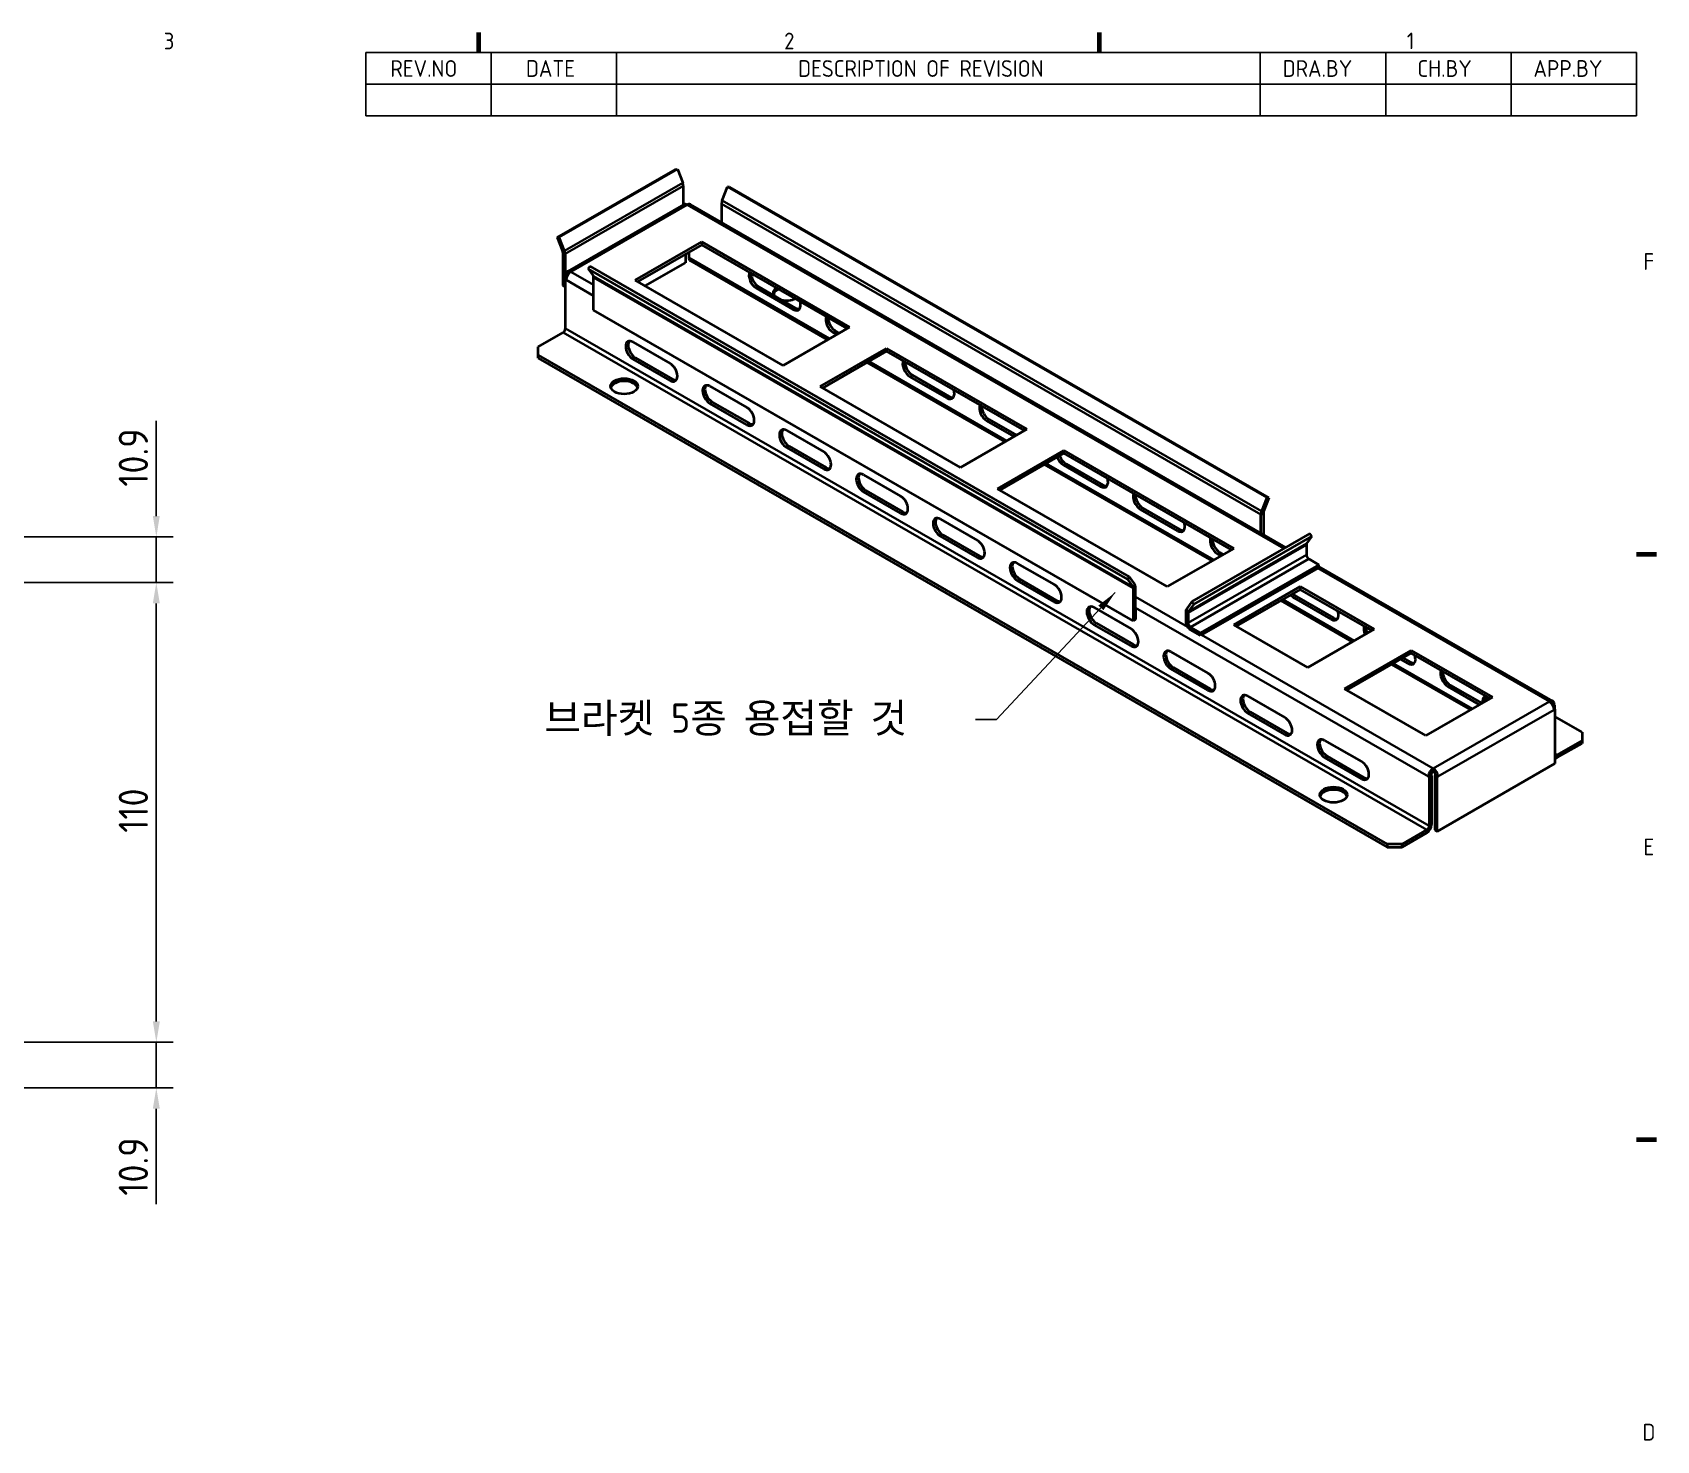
# Model space of a CAD drawing. Header units: millimetres. Extents: x 0 to 1188, y 0 to 840.
# Drawn here: x 784.2 to 1172.8, y 488 to 824.8 of the extents above; entities that cross this region are included whole.
import ezdxf

# ---------------------------------------------------------------- set-up
doc = ezdxf.new("R2010")
doc.units = ezdxf.units.MM
doc.header["$LTSCALE"] = 2
doc.layers.get('0').update_dxf_attribs({"color": 3, "lineweight": 25})
for name, color, linetype, lineweight in [('가시적인 것(ISO)', 3, 'Continuous', 40), ('가시적인 좁은 것(ISO)', 3, 'Continuous', 35), ('경계(ISO)', 7, 'Continuous', 70), ('기호(ISO)', 7, 'Continuous', 25), ('치수(ISO)', 7, 'Continuous', 25)]:
    doc.layers.add(name, color=color, linetype=linetype, lineweight=lineweight)
doc.styles.add('문자 텍스트_PSTEK_POSCO', font='isocp.shx')
doc.styles.add('치수 텍스트_PSTEK_POSCO', font='isocp.shx')
doc.dimstyles.new('치수_PSTEK_POSCO', dxfattribs={"dimscale": 2, "dimtxt": 3.5, "dimasz": 2.5, "dimexe": 2, "dimexo": 2.5, "dimgap": 1, "dimtad": 1, "dimrnd": 1e-08, "dimdsep": 46, "dimtxsty": '치수 텍스트_PSTEK_POSCO', "dimcen": 0.09, "dimdle": 10, "dimclrd": 7, "dimclre": 7, "dimclrt": 2, "dimadec": 1, "dimazin": 2, "dimtfac": 1, "dimtmove": 0, "dimatfit": 3, "dimfxl": 0, "dimtolj": 1, "dimlwd": -1, "dimlwe": -1, "dimarcsym": 0})
doc.dimstyles.new('치수_PSTEK_POSCO$7', dxfattribs={"dimscale": 2, "dimtxt": 3.5, "dimasz": 2.5, "dimexe": 2, "dimexo": 2.5, "dimgap": 1, "dimtad": 1, "dimrnd": 1e-08, "dimdsep": 46, "dimtxsty": '치수 텍스트_PSTEK_POSCO', "dimcen": 0.09, "dimdle": 10, "dimclrd": 7, "dimclre": 7, "dimclrt": 2, "dimadec": 1, "dimazin": 2, "dimtfac": 1, "dimtmove": 0, "dimatfit": 3, "dimfxl": 0, "dimtolj": 1, "dimlwd": -1, "dimlwe": -1, "dimarcsym": 0})

# ---------------------------------------------------------------- blocks, each defined once
blk = doc.blocks.new('경계 Default Border')
at = {"layer": '경계(ISO)'}
for p, q in [((445.5, 410), (445.5, 412.4)), ((519.75, 410), (519.75, 412.4)), ((584, 350), (586.4, 350)), ((584, 280), (586.4, 280))]:
    blk.add_line(p, q, dxfattribs=at)
at = {"layer": '경계(ISO)', "color": 2, "char_height": 2, "attachment_point": 7, "style": '문자 텍스트_PSTEK_POSCO'}
for s, insert in [('3', (407.82, 410.38)), ('2', (482.04, 410.38)), ('1', (556.53, 410.4)), ('F', (584.83, 384)), ('E', (584.83, 313.98)), ('D', (584.72, 243.98))]:
    blk.add_mtext(s, dxfattribs=dict(at, insert=insert))
blk = doc.blocks.new('리비전 내역')
at = {"layer": '기호(ISO)'}
for p, q in [((432, 410), (584, 410)), ((432, 410), (432, 406.22)), ((447, 410), (447, 406.22)), ((462, 410), (462, 406.22)), ((539, 410), (539, 406.22)), ((554, 410), (554, 406.22)), ((569, 410), (569, 406.22)), ((584, 410), (584, 406.22)), ((432, 406.22), (584, 406.22)), ((432, 406.22), (432, 402.44)), ((447, 406.22), (447, 402.44)), ((462, 406.22), (462, 402.44)), ((539, 406.22), (539, 402.44)), ((554, 406.22), (554, 402.44)), ((569, 406.22), (569, 402.44)), ((584, 406.22), (584, 402.44)), ((432, 402.44), (584, 402.44))]:
    blk.add_line(p, q, dxfattribs=at)
at = {"layer": '기호(ISO)', "color": 2, "char_height": 2, "attachment_point": 7, "style": '문자 텍스트_PSTEK_POSCO'}
for s, insert in [('REV.NO', (434.93, 407.09)), ('DATE', (451.15, 407.09)), ('DESCRIPTION OF REVISION', (483.71, 407.09)), ('DRA.BY', (541.68, 407.09)), ('CH.BY', (557.79, 407.09)), ('APP.BY', (571.68, 407.09))]:
    blk.add_mtext(s, dxfattribs=dict(at, insert=insert))
blk = doc.blocks.new('*D39')
at = {"layer": 'Defpoints', "color": 0}
for p in [(735.96, 583.23), (813.86, 583.23), (772.72, 572.33)]:
    blk.add_point(p, dxfattribs=at)
at = {"layer": '치수(ISO)', "color": 7}
for p, q in [((813.86, 588.23), (813.86, 593.23)), ((740.96, 583.23), (817.86, 583.23)), ((813.86, 583.23), (813.86, 572.33)), ((777.72, 572.33), (817.86, 572.33)), ((813.86, 567.33), (813.86, 544.53))]:
    blk.add_line(p, q, dxfattribs=at)
for points in [[(813.02, 588.23), (814.69, 588.23), (813.86, 583.23)], [(813.02, 567.33), (814.69, 567.33), (813.86, 572.33)]]:
    blk.add_solid(points, dxfattribs=at)
at = {"layer": '치수(ISO)', "color": 2, "insert": (808.36, 546.53), "char_height": 7, "attachment_point": 4, "rotation": 90, "style": '치수 텍스트_PSTEK_POSCO'}
blk.add_mtext('\\A1;10.9', dxfattribs=at)
blk = doc.blocks.new('*D40')
at = {"layer": 'Defpoints', "color": 0}
for p in [(772.72, 704.13), (813.86, 704.13), (735.96, 693.23)]:
    blk.add_point(p, dxfattribs=at)
at = {"layer": '치수(ISO)', "color": 7}
for p, q in [((813.86, 709.13), (813.86, 731.93)), ((777.72, 704.13), (817.86, 704.13)), ((813.86, 693.23), (813.86, 704.13)), ((740.96, 693.23), (817.86, 693.23)), ((813.86, 688.23), (813.86, 683.23))]:
    blk.add_line(p, q, dxfattribs=at)
for points in [[(813.02, 709.13), (814.69, 709.13), (813.86, 704.13)], [(813.02, 688.23), (814.69, 688.23), (813.86, 693.23)]]:
    blk.add_solid(points, dxfattribs=at)
at = {"layer": '치수(ISO)', "color": 2, "insert": (808.36, 716.13), "char_height": 7, "attachment_point": 4, "rotation": 90, "style": '치수 텍스트_PSTEK_POSCO'}
blk.add_mtext('\\A1;10.9', dxfattribs=at)
blk = doc.blocks.new('*D41')
at = {"layer": 'Defpoints', "color": 0}
for p in [(735.96, 693.23), (813.86, 693.23), (735.96, 583.23)]:
    blk.add_point(p, dxfattribs=at)
at = {"layer": '치수(ISO)', "color": 7}
for p, q in [((740.96, 693.23), (817.86, 693.23)), ((813.86, 588.23), (813.86, 688.23)), ((740.96, 583.23), (817.86, 583.23))]:
    blk.add_line(p, q, dxfattribs=at)
for points in [[(813.02, 688.23), (814.69, 688.23), (813.86, 693.23)], [(813.02, 588.23), (814.69, 588.23), (813.86, 583.23)]]:
    blk.add_solid(points, dxfattribs=at)
at = {"layer": '치수(ISO)', "color": 2, "insert": (808.36, 633.35), "char_height": 7, "attachment_point": 4, "rotation": 90, "style": '치수 텍스트_PSTEK_POSCO'}
blk.add_mtext('\\A1;110', dxfattribs=at)

msp = doc.modelspace()

# ---------------------------------------------------------------- linework, layer by layer
at = {"layer": '가시적인 것(ISO)'}
for p, q in [((909.768, 775.762), (938.053, 792.049)), ((910.258, 775.807), (938.542, 792.094)), ((938.053, 792.049), (938.542, 792.094)), ((938.542, 792.094), (939.805, 788.839)), ((939.957, 783.595), (939.957, 788.097)), ((949.265, 784.584), (950.528, 787.839)), ((951.018, 787.794), (950.528, 787.839)), ((950.528, 787.839), (1079.575, 713.526)), ((951.018, 787.794), (1080.065, 713.481)), ((940.042, 783.645), (912.253, 767.642)), ((1084.075, 701.621), (941.639, 783.645)), ((949.114, 783.842), (949.114, 779.34)), ((909.768, 775.762), (910.258, 775.807)), ((909.768, 775.762), (911.031, 772.506)), ((911.521, 772.551), (910.258, 775.807)), ((928.466, 765.527), (944.376, 774.689)), ((944.376, 774.035), (929.034, 765.2)), ((944.376, 774.689), (979.731, 754.329)), ((944.376, 774.689), (944.376, 774.035)), ((979.164, 754.002), (944.376, 774.035)), ((911.107, 772.135), (911.107, 764.31)), ((911.672, 771.81), (911.672, 763.985)), ((930.848, 764.156), (940.441, 769.68)), ((940.441, 771.769), (940.441, 769.68)), ((941.241, 772.23), (941.241, 770.988)), ((941.574, 770.253), (974.479, 751.305)), ((911.92, 766.907), (911.754, 766.811)), ((911.754, 766.811), (911.754, 765.699)), ((912.172, 766.571), (911.754, 766.811)), ((911.932, 765.802), (911.754, 765.699)), ((911.754, 765.699), (911.92, 765.604)), ((911.754, 754.008), (911.754, 765.699)), ((912.25, 766.717), (911.92, 766.907)), ((917.158, 768.295), (917.647, 768.905)), ((917.158, 768.295), (918.42, 766.494)), ((1046.205, 693.982), (917.158, 768.295)), ((1046.694, 694.591), (917.647, 768.905)), ((918.496, 758.386), (918.496, 766.211)), ((963.822, 745.168), (928.466, 765.527)), ((911.672, 763.985), (911.107, 764.31)), ((911.672, 763.985), (911.754, 764.032)), ((966.261, 758.542), (957.422, 763.632)), ((957.988, 763.958), (966.827, 758.868)), ((1047.543, 684.072), (918.496, 758.386)), ((979.731, 754.329), (963.822, 745.168)), ((905.249, 749.608), (911.189, 753.028)), ((927.936, 750.74), (936.775, 745.65)), ((976.654, 752.557), (975.807, 753.045)), ((976.373, 753.371), (977.22, 752.883)), ((905.249, 747.572), (905.249, 749.608)), ((905.249, 746.918), (905.249, 747.572)), ((905.249, 747.572), (1108.378, 630.597)), ((905.249, 746.918), (1108.378, 629.943)), ((936.775, 741.562), (927.936, 746.652)), ((928.502, 746.978), (937.34, 741.888)), ((972.66, 740.078), (988.57, 749.24)), ((988.57, 748.585), (973.228, 739.751)), ((988.57, 749.24), (1022.158, 729.898)), ((988.57, 749.24), (988.57, 748.585)), ((1021.59, 729.571), (988.57, 748.585)), ((983.885, 745.888), (1016.905, 726.873)), ((1003.031, 737.368), (994.192, 742.458)), ((994.757, 742.784), (1003.596, 737.694)), ((946.321, 740.153), (955.16, 735.063)), ((1006.248, 720.736), (972.66, 740.078)), ((955.16, 730.975), (946.321, 736.065)), ((946.886, 736.391), (955.725, 731.301)), ((1019.08, 728.125), (1012.577, 731.871)), ((1013.142, 732.197), (1019.646, 728.451)), ((964.705, 729.566), (973.544, 724.476)), ((1022.158, 729.898), (1006.248, 720.736)), ((973.544, 720.388), (964.705, 725.478)), ((965.271, 725.804), (974.11, 720.714)), ((1015.087, 715.646), (1030.997, 724.808)), ((1030.997, 724.154), (1015.655, 715.319)), ((1030.997, 724.808), (1071.655, 701.394)), ((1030.997, 724.808), (1030.997, 724.154)), ((1071.087, 701.067), (1030.997, 724.154)), ((983.09, 718.978), (991.929, 713.888)), ((1026.312, 721.456), (1066.402, 698.369)), ((1039.8, 716.194), (1030.961, 721.284)), ((1031.527, 721.609), (1040.366, 716.519)), ((983.656, 715.216), (992.495, 710.127)), ((1055.745, 692.232), (1015.087, 715.646)), ((991.929, 709.801), (983.09, 714.891)), ((1079.575, 713.526), (1078.312, 710.27)), ((1080.065, 713.481), (1078.802, 710.225)), ((1080.065, 713.481), (1079.575, 713.526)), ((1001.475, 708.391), (1010.314, 703.301)), ((1058.185, 705.607), (1049.346, 710.697)), ((1049.912, 711.022), (1058.751, 705.932)), ((1078.161, 705.027), (1078.161, 709.529)), ((1078.726, 709.855), (1078.726, 704.701)), ((1010.314, 699.214), (1001.475, 704.304)), ((1002.041, 704.629), (1010.88, 699.539)), ((1089.863, 704.954), (1061.579, 688.667)), ((1090.353, 704.345), (1062.069, 688.058)), ((1090.353, 704.345), (1089.091, 702.544)), ((1090.353, 704.345), (1089.863, 704.954)), ((1071.655, 701.394), (1055.745, 692.232)), ((1068.578, 699.622), (1067.731, 700.109)), ((1068.297, 700.435), (1069.143, 699.948)), ((1089.015, 702.261), (1089.015, 699.831)), ((1019.86, 697.804), (1028.699, 692.714)), ((1091.985, 697.467), (1063.7, 681.179)), ((1091.737, 696.671), (1063.948, 680.668)), ((1089.581, 698.852), (1091.985, 697.467)), ((1091.985, 696.813), (1091.737, 696.671)), ((1091.985, 696.813), (1091.985, 697.467)), ((1147.973, 664.825), (1091.985, 697.066)), ((1028.699, 688.627), (1019.86, 693.717)), ((1020.425, 694.042), (1029.264, 688.952)), ((1046.205, 693.982), (1046.694, 694.591)), ((1046.205, 693.982), (1047.467, 692.181)), ((1047.957, 692.79), (1046.694, 694.591)), ((1047.543, 691.897), (1047.543, 684.072)), ((1048.109, 687.178), (1048.109, 692.223)), ((1071.655, 683.07), (1087.565, 692.232)), ((1087.565, 692.232), (1105.243, 682.052)), ((1087.565, 692.232), (1087.565, 691.578)), ((1061.579, 688.667), (1060.316, 686.865)), ((1062.069, 688.058), (1060.806, 686.256)), ((1062.069, 688.058), (1061.579, 688.667)), ((1087.565, 691.578), (1072.223, 682.743)), ((1082.88, 688.88), (1099.99, 679.027)), ((1094.955, 684.432), (1086.116, 689.522)), ((1086.681, 689.848), (1095.52, 684.758)), ((1104.675, 681.725), (1087.565, 691.578)), ((1038.245, 687.217), (1047.083, 682.127)), ((1048.109, 684.398), (1047.543, 684.072)), ((1048.109, 687.178), (1048.109, 684.398)), ((1060.165, 686.298), (1060.165, 683.869)), ((1060.731, 685.973), (1060.731, 683.544)), ((1047.083, 678.039), (1038.245, 683.129)), ((1038.81, 683.455), (1047.649, 678.365)), ((1063.7, 681.179), (1061.296, 682.564)), ((1063.7, 680.525), (1061.296, 681.91)), ((1063.7, 680.525), (1063.7, 681.179)), ((1063.948, 680.668), (1063.7, 680.525)), ((1089.333, 672.89), (1071.655, 683.07)), ((1105.243, 682.052), (1089.333, 672.89)), ((1056.629, 676.63), (1065.468, 671.54)), ((1098.172, 667.8), (1114.082, 676.962)), ((1098.74, 667.473), (1114.082, 676.308)), ((1114.082, 676.962), (1114.082, 676.308)), ((1114.082, 676.962), (1133.527, 665.764)), ((1132.959, 665.437), (1114.082, 676.308)), ((1065.468, 667.452), (1056.629, 672.542)), ((1057.195, 672.868), (1066.034, 667.778)), ((1109.397, 673.61), (1128.274, 662.739)), ((1113.339, 673.845), (1111.572, 674.863)), ((1112.138, 675.189), (1113.905, 674.171)), ((1130.45, 663.992), (1122.885, 668.348)), ((1123.451, 668.674), (1131.015, 664.318)), ((1075.014, 666.043), (1083.853, 660.953)), ((1117.617, 656.603), (1098.172, 667.8)), ((1133.527, 665.764), (1117.617, 656.603)), ((1083.853, 656.865), (1075.014, 661.955)), ((1075.58, 662.281), (1084.419, 657.191)), ((1147.976, 663.9), (1148.306, 664.09)), ((1148.054, 663.754), (1148.471, 663.994)), ((1148.294, 662.985), (1148.471, 662.882)), ((1148.471, 663.994), (1148.306, 664.09)), ((1148.306, 662.787), (1148.471, 662.882)), ((1148.471, 662.882), (1148.471, 663.994)), ((1148.471, 662.882), (1148.471, 649.883)), ((1154.977, 657.432), (1148.471, 661.178)), ((1154.977, 657.432), (1154.977, 655.396)), ((1093.399, 655.456), (1102.238, 650.366)), ((1154.977, 655.396), (1149.037, 651.975)), ((1149.037, 651.321), (1154.977, 654.742)), ((1154.977, 655.396), (1154.977, 654.742)), ((1102.238, 646.278), (1093.399, 651.368)), ((1093.965, 651.694), (1102.803, 646.604)), ((1148.471, 649.883), (1120.351, 633.69)), ((1118.819, 647.11), (1118.254, 646.784)), ((1118.254, 646.784), (1118.419, 646.689)), ((1118.985, 647.014), (1118.419, 646.689)), ((1118.419, 646.689), (1118.419, 634.998)), ((1118.819, 647.11), (1118.985, 647.014)), ((1118.985, 647.014), (1118.985, 635.323)), ((1119.385, 648.09), (1119.385, 648.744)), ((1119.951, 647.11), (1119.785, 647.014)), ((1119.785, 647.014), (1119.785, 634.015)), ((1119.785, 647.014), (1120.351, 646.689)), ((1119.951, 647.11), (1120.516, 646.784)), ((1120.351, 646.689), (1120.516, 646.784)), ((1120.351, 633.69), (1120.351, 646.689)), ((1111.914, 630.597), (1117.854, 634.018)), ((1119.785, 634.015), (1120.351, 633.69)), ((1111.914, 630.597), (1108.378, 630.597)), ((1108.378, 630.597), (1108.378, 629.943)), ((1108.378, 629.943), (1111.914, 629.943)), ((1111.914, 629.943), (1117.854, 633.364)), ((1111.914, 629.943), (1111.914, 630.597))]:
    msp.add_line(p, q, dxfattribs=at)
for centre, major_axis, ratio, start_param, end_param in [((938.825, 788.749), (0.798, -1.387), 0.5780931, 0.7873319, 1.3109306), ((940.841, 782.258), (-0.798, 1.387), 0.5780931, 5.4997209, 6.2831853), ((940.841, 782.258), (0.798, 1.387), 0.5780931, 0, 0.7834645), ((950.245, 784.494), (0.798, 1.387), 0.5780931, 1.830662, 2.3542608), ((910.541, 772.461), (0.399, -0.693), 0.5780931, 0.7873319, 1.3109306), ((910.541, 772.461), (-0.798, 1.387), 0.5780931, 3.9289245, 4.4525233), ((942.372, 771.64), (-0.798, -1.387), 0.5780931, 5.4958534, 6.2831853), ((913.051, 766.255), (-0.798, 1.387), 0.5780931, 5.4997209, 7.0705172), ((913.051, 766.255), (0.798, 1.387), 0.5780931, 0.7834645, 2.3542608), ((917.93, 765.885), (0.399, 0.693), 0.5780931, 5.4958534, 6.0194522), ((957.422, 765.676), (-1.248, 2.166), 0.5780931, 0.3602631, 2.3581282), ((957.988, 766.002), (1.248, -2.166), 0.5780931, 3.8333392, 5.4997209), ((964.705, 762.563), (-3.25, 0), 0.5758617, 5.586639, 6.70505), ((964.705, 761.909), (-3.25, 0), 0.5758617, 5.3387449, 6.1075522), ((964.705, 762.563), (-3.25, 0), 0.5758617, 1.1489316, 2.2673426), ((966.261, 760.586), (1.248, -2.166), 0.5780931, 5.4997209, 7.497586), ((966.827, 760.912), (1.248, -2.166), 0.5780931, 5.4997209, 6.0553822), ((911.189, 753.682), (0.399, 0.693), 0.5780931, 3.9250571, 5.4958534), ((975.807, 755.089), (-1.248, 2.166), 0.5780931, 0.3602631, 2.3581282), ((976.373, 755.415), (1.248, -2.166), 0.5780931, 3.8333392, 5.4997209), ((927.936, 748.696), (-1.248, 2.166), 0.5780931, 5.4997209, 8.6413135), ((928.502, 749.022), (-1.248, 2.166), 0.5780931, 0.2278031, 2.3581282), ((994.192, 744.502), (-1.248, 2.166), 0.5780931, 0.3602631, 2.3581282), ((936.775, 743.606), (1.248, -2.166), 0.5780931, 5.4997209, 8.6413135), ((994.757, 744.827), (1.248, -2.166), 0.5780931, 3.8333392, 5.4997209), ((925.815, 739.513), (3.25, 0), 0.5758617, 0.1756331, 2.9659596), ((937.34, 743.932), (1.248, -2.166), 0.5780931, 5.4997209, 6.0553822), ((946.321, 738.109), (-1.248, 2.166), 0.5780931, 5.4997209, 8.6413135), ((946.886, 738.434), (-1.248, 2.166), 0.5780931, 0.2278031, 2.3581282), ((1003.031, 739.412), (1.248, -2.166), 0.5780931, 5.4997209, 7.497586), ((955.16, 733.019), (1.248, -2.166), 0.5780931, 5.4997209, 8.6413135), ((1003.596, 739.738), (1.248, -2.166), 0.5780931, 5.4997209, 6.0553822), ((1012.577, 733.915), (-1.248, 2.166), 0.5780931, 0.3602631, 2.3581282), ((1013.142, 734.24), (1.248, -2.166), 0.5780931, 3.8333392, 5.4997209), ((955.725, 733.345), (1.248, -2.166), 0.5780931, 5.4997209, 6.0553822), ((964.705, 727.522), (-1.248, 2.166), 0.5780931, 5.4997209, 8.6413135), ((965.271, 727.847), (-1.248, 2.166), 0.5780931, 0.2278031, 2.3581282), ((973.544, 722.432), (1.248, -2.166), 0.5780931, 5.4997209, 8.6413135), ((1030.961, 723.328), (-1.248, 2.166), 0.5780931, 1.2876918, 2.3581282), ((1031.527, 723.653), (1.248, -2.166), 0.5780931, 4.4292844, 5.4997209), ((974.11, 722.757), (1.248, -2.166), 0.5780931, 5.4997209, 6.0553822), ((983.09, 716.935), (-1.248, 2.166), 0.5780931, 5.4997209, 8.6413135), ((983.656, 717.26), (-1.248, 2.166), 0.5780931, 0.2278031, 2.3581282), ((1039.8, 718.238), (1.248, -2.166), 0.5780931, 5.4997209, 7.497586), ((1040.366, 718.563), (1.248, -2.166), 0.5780931, 5.4997209, 6.0553822), ((991.929, 711.845), (1.248, -2.166), 0.5780931, 5.4997209, 8.6413135), ((1049.346, 712.74), (-1.248, 2.166), 0.5780931, 0.3602631, 2.3581282), ((1049.912, 713.066), (1.248, -2.166), 0.5780931, 3.8333392, 5.4997209), ((992.495, 712.17), (1.248, -2.166), 0.5780931, 5.4997209, 6.0553822), ((1001.475, 706.347), (-1.248, 2.166), 0.5780931, 5.4997209, 8.6413135), ((1002.041, 706.673), (-1.248, 2.166), 0.5780931, 0.2278031, 2.3581282), ((1058.185, 707.65), (1.248, -2.166), 0.5780931, 5.4997209, 7.497586), ((1079.292, 710.181), (-0.798, -1.387), 0.5780931, 4.9722547, 5.4958534), ((1079.292, 710.181), (-0.399, -0.693), 0.5780931, 4.9722547, 5.4958534), ((1058.751, 707.976), (1.248, -2.166), 0.5780931, 5.4997209, 6.0553822), ((1067.731, 702.153), (-1.248, 2.166), 0.5780931, 0.3602631, 2.3581282), ((1068.297, 702.479), (1.248, -2.166), 0.5780931, 3.8333392, 5.4997209), ((1010.314, 701.258), (1.248, -2.166), 0.5780931, 5.4997209, 8.6413135), ((1010.88, 701.583), (1.248, -2.166), 0.5780931, 5.4997209, 6.0553822), ((1089.581, 701.935), (-0.399, 0.693), 0.5780931, 0.2637331, 0.7873319), ((1089.581, 699.506), (0.399, -0.693), 0.5780931, 3.9289245, 5.4997209), ((1019.86, 695.76), (-1.248, 2.166), 0.5780931, 5.4997209, 8.6413135), ((1020.425, 696.086), (-1.248, 2.166), 0.5780931, 0.2278031, 2.3581282), ((1028.699, 690.67), (1.248, -2.166), 0.5780931, 5.4997209, 8.6413135), ((1046.977, 691.572), (0.399, 0.693), 0.5780931, 5.4958534, 6.0194522), ((1046.977, 691.572), (0.798, 1.387), 0.5780931, 5.4958534, 6.0194522), ((1029.264, 690.996), (1.248, -2.166), 0.5780931, 5.4997209, 6.0553822), ((1038.245, 685.173), (-1.248, 2.166), 0.5780931, 5.4997209, 8.6413135), ((1086.116, 691.566), (-1.248, 2.166), 0.5780931, 1.8600662, 2.3581282), ((1086.681, 691.892), (1.248, -2.166), 0.5780931, 5.0016589, 5.4997209), ((1038.81, 685.499), (-1.248, 2.166), 0.5780931, 0.2278031, 2.3581282), ((1061.296, 685.647), (-0.798, 1.387), 0.5780931, 0.2637331, 0.7873319), ((1061.296, 685.647), (-0.399, 0.693), 0.5780931, 0.2637331, 0.7873319), ((1094.955, 686.476), (1.248, -2.166), 0.5780931, 5.4997209, 7.497586), ((1095.52, 686.802), (1.248, -2.166), 0.5780931, 5.4997209, 6.0553822), ((1047.083, 680.083), (1.248, -2.166), 0.5780931, 5.4997209, 8.6413135), ((1061.296, 683.218), (0.798, -1.387), 0.5780931, 3.9289245, 5.4997209), ((1061.296, 683.218), (0.399, -0.693), 0.5780931, 3.9289245, 5.4997209), ((1104.5, 680.979), (-1.248, 2.166), 0.5780931, 0.3602631, 1.3451319), ((1105.066, 681.305), (1.248, -2.166), 0.5780931, 3.8333392, 4.4867245), ((1047.649, 680.409), (1.248, -2.166), 0.5780931, 5.4997209, 6.0553822), ((1056.629, 674.586), (-1.248, 2.166), 0.5780931, 5.4997209, 8.6413135), ((1057.195, 674.912), (-1.248, 2.166), 0.5780931, 0.2278031, 2.3581282), ((1113.339, 675.889), (1.248, -2.166), 0.5780931, 5.4997209, 7.497586), ((1113.905, 676.215), (1.248, -2.166), 0.5780931, 5.4997209, 6.0553822), ((1065.468, 669.496), (1.248, -2.166), 0.5780931, 5.4997209, 8.6413135), ((1122.885, 670.392), (-1.248, 2.166), 0.5780931, 0.3602631, 2.3581282), ((1123.451, 670.718), (1.248, -2.166), 0.5780931, 3.8333392, 5.4997209), ((1066.034, 669.822), (1.248, -2.166), 0.5780931, 5.4997209, 6.0553822), ((1075.014, 663.999), (-1.248, 2.166), 0.5780931, 5.4997209, 8.6413135), ((1075.58, 664.325), (-1.248, 2.166), 0.5780931, 0.2278031, 2.3581282), ((1134.411, 664.836), (-3.25, 0), 0.5758617, 5.586639, 6.4945922), ((1134.411, 664.182), (-3.25, 0), 0.5758617, 5.3387449, 6.1075522), ((1147.174, 663.438), (0.798, 1.387), 0.5780931, 5.4958534, 7.0666498), ((1147.174, 663.438), (0.798, -1.387), 0.5780931, 0.7873319, 2.3581282), ((1083.853, 658.909), (1.248, -2.166), 0.5780931, 5.4997209, 8.6413135), ((1084.419, 659.235), (1.248, -2.166), 0.5780931, 5.4997209, 6.0553822), ((1093.399, 653.412), (-1.248, 2.166), 0.5780931, 5.4997209, 8.6413135), ((1093.965, 653.738), (-1.248, 2.166), 0.5780931, 0.2278031, 2.3581282), ((1102.238, 648.322), (1.248, -2.166), 0.5780931, 5.4997209, 8.6413135), ((1149.037, 652.629), (-0.399, -0.693), 0.5780931, 5.4958534, 7.0666498), ((1149.037, 652.629), (-0.798, -1.387), 0.5780931, 0.2598657, 0.7834645), ((1102.803, 648.648), (1.248, -2.166), 0.5780931, 5.4997209, 6.0553822), ((1119.385, 647.436), (-0.798, -1.387), 0.5780931, 3.9250571, 5.4958534), ((1119.385, 647.436), (-0.399, -0.693), 0.5780931, 3.9250571, 5.4958534), ((1119.385, 647.436), (-0.798, 1.387), 0.5780931, 3.9289245, 5.4997209), ((1119.385, 647.436), (0.399, -0.693), 0.5780931, 0.7873319, 2.3581282), ((1095.52, 641.786), (3.25, 0), 0.5758617, 0.1756331, 2.9659596), ((1117.854, 634.672), (0.798, 1.387), 0.5780931, 3.9250571, 5.4958534), ((1117.854, 634.672), (0.399, 0.693), 0.5780931, 3.9250571, 5.4958534)]:
    msp.add_ellipse(centre, major_axis=major_axis, ratio=ratio, start_param=start_param, end_param=end_param, dxfattribs=at)
for centre in [(925.815, 740.167), (1095.52, 642.44)]:
    msp.add_ellipse(centre, major_axis=(3.25, 0), ratio=0.5758617, dxfattribs=at)
at = {"layer": '가시적인 좁은 것(ISO)'}
for p, q in [((911.521, 772.551), (939.805, 788.839)), ((939.957, 788.097), (911.672, 771.81)), ((940.841, 783.566), (913.051, 767.563)), ((1083.608, 701.352), (940.841, 783.566)), ((1078.161, 709.529), (949.114, 783.842)), ((949.265, 784.584), (1078.312, 710.27)), ((911.031, 772.506), (911.521, 772.551)), ((911.672, 771.81), (911.107, 772.135)), ((941.241, 770.988), (974.95, 751.576)), ((918.496, 761.817), (911.92, 765.604)), ((913.051, 767.563), (918.496, 764.428)), ((918.42, 766.494), (1047.467, 692.181)), ((1047.543, 691.897), (918.496, 766.211)), ((957.422, 763.632), (957.988, 763.958)), ((966.261, 758.542), (966.827, 758.868)), ((911.754, 754.008), (1118.419, 634.998)), ((1117.854, 634.018), (911.189, 753.028)), ((975.807, 753.045), (976.373, 753.371)), ((927.936, 746.652), (928.502, 746.978)), ((984.357, 746.159), (1017.377, 727.144)), ((994.192, 742.458), (994.757, 742.784)), ((936.775, 741.562), (937.34, 741.888)), ((946.321, 736.065), (946.886, 736.391)), ((1003.031, 737.368), (1003.596, 737.694)), ((955.16, 730.975), (955.725, 731.301)), ((1012.577, 731.871), (1013.142, 732.197)), ((964.705, 725.478), (965.271, 725.804)), ((973.544, 720.388), (974.11, 720.714)), ((1026.783, 721.727), (1066.874, 698.641)), ((1030.961, 721.284), (1031.527, 721.609)), ((983.09, 714.891), (983.656, 715.216)), ((1039.8, 716.194), (1040.366, 716.519)), ((991.929, 709.801), (992.495, 710.127)), ((1049.346, 710.697), (1049.912, 711.022)), ((1078.726, 709.855), (1078.161, 709.529)), ((1078.312, 710.27), (1078.802, 710.225)), ((1001.475, 704.304), (1002.041, 704.629)), ((1058.185, 705.607), (1058.751, 705.932)), ((1010.314, 699.214), (1010.88, 699.539)), ((1089.015, 702.261), (1060.731, 685.973)), ((1060.731, 683.544), (1089.015, 699.831)), ((1060.806, 686.256), (1089.091, 702.544)), ((1067.731, 700.109), (1068.297, 700.435)), ((1089.581, 698.852), (1061.296, 682.564)), ((1147.174, 664.746), (1091.737, 696.671)), ((1019.86, 693.717), (1020.425, 694.042)), ((1047.467, 692.181), (1047.957, 692.79)), ((1048.109, 692.223), (1047.543, 691.897)), ((1028.699, 688.627), (1029.264, 688.952)), ((1048.109, 689.789), (1060.591, 682.601)), ((1083.352, 689.152), (1100.462, 679.299)), ((1086.116, 689.522), (1086.681, 689.848)), ((1118.254, 646.784), (1048.109, 687.178)), ((1060.731, 685.973), (1060.165, 686.298)), ((1060.316, 686.865), (1060.806, 686.256)), ((1094.955, 684.432), (1095.52, 684.758)), ((1038.245, 683.129), (1038.81, 683.455)), ((1060.165, 683.869), (1060.731, 683.544)), ((1061.296, 682.564), (1061.296, 681.91)), ((1063.948, 680.668), (1119.385, 648.744)), ((1047.083, 678.039), (1047.649, 678.365)), ((1056.629, 672.542), (1057.195, 672.868)), ((1109.868, 673.882), (1128.746, 663.011)), ((1113.339, 673.845), (1113.905, 674.171)), ((1122.885, 668.348), (1123.451, 668.674)), ((1065.468, 667.452), (1066.034, 667.778)), ((1119.385, 648.744), (1147.174, 664.746)), ((1075.014, 661.955), (1075.58, 662.281)), ((1148.306, 662.787), (1120.516, 646.784)), ((1083.853, 656.865), (1084.419, 657.191)), ((1093.399, 651.368), (1093.965, 651.694)), ((1148.471, 652.301), (1149.037, 651.975)), ((1149.037, 651.975), (1149.037, 651.321)), ((1102.238, 646.278), (1102.803, 646.604)), ((1117.854, 633.364), (1117.854, 634.018)), ((1118.419, 634.998), (1118.985, 635.323))]:
    msp.add_line(p, q, dxfattribs=at)

# ---------------------------------------------------------------- block references
at = {"xscale": 2, "yscale": 2, "zscale": 2}
msp.add_blockref('경계 Default Border', (0, 0), dxfattribs=at)
at = {"layer": '기호(ISO)', "xscale": 2, "yscale": 2, "zscale": 2}
msp.add_blockref('리비전 내역', (0, 0), dxfattribs=at)

# ---------------------------------------------------------------- texts
at = {"layer": '기호(ISO)', "color": 2, "insert": (906.657, 660.416), "char_height": 7, "width": 101.22049, "attachment_point": 4, "style": '치수 텍스트_PSTEK_POSCO'}
msp.add_mtext('{\\fISOCP|b0|i0;\\H7.0000;브라켓 5종 용접할 것}', dxfattribs=at)

# ---------------------------------------------------------------- dimensions: what is measured, and where the dimension line sits
at = {"layer": '치수(ISO)', "color": 7}
for base, p1, p2, override, picture, middle in [((813.857, 704.129), (735.956, 693.229), (772.724, 704.129), {"dimdec": 2, "dimtp": 0, "dimtm": 0, "dimtdec": 2, "dimtofl": 1, "dimatfit": 1}, '*D40', (813.857, 723.03)), ((813.857, 693.229), (735.956, 583.229), (735.956, 693.229), {"dimdec": 2, "dimtp": 0, "dimtm": 0, "dimtdec": 2, "dimtofl": 0, "dimatfit": 1}, '*D41', (813.857, 638.249)), ((813.857, 583.229), (772.724, 572.329), (735.956, 583.229), {"dimdec": 2, "dimtp": 0, "dimtm": 0, "dimtdec": 2, "dimtofl": 1, "dimatfit": 1}, '*D39', (813.857, 553.429))]:
    dim = msp.add_linear_dim(base=base, p1=p1, p2=p2, angle=90, dimstyle='치수_PSTEK_POSCO', override=override, dxfattribs=at)
    dim.commit()
    dim.dimension.update_dxf_attribs({"geometry": picture, "text_midpoint": middle, "dimtype": 160})

# ---------------------------------------------------------------- leaders
at = {"layer": '기호(ISO)', "color": 7, "annotation_type": 0, "has_hookline": 1, "hookline_direction": 1, "text_width": 88.947}
msp.add_leader([(1043.276, 690.814), (1014.878, 660.416), (1009.878, 660.416)], dimstyle='치수_PSTEK_POSCO$7', override={"dimtad": 0}, dxfattribs=at)

doc.saveas('drawing.dxf')
